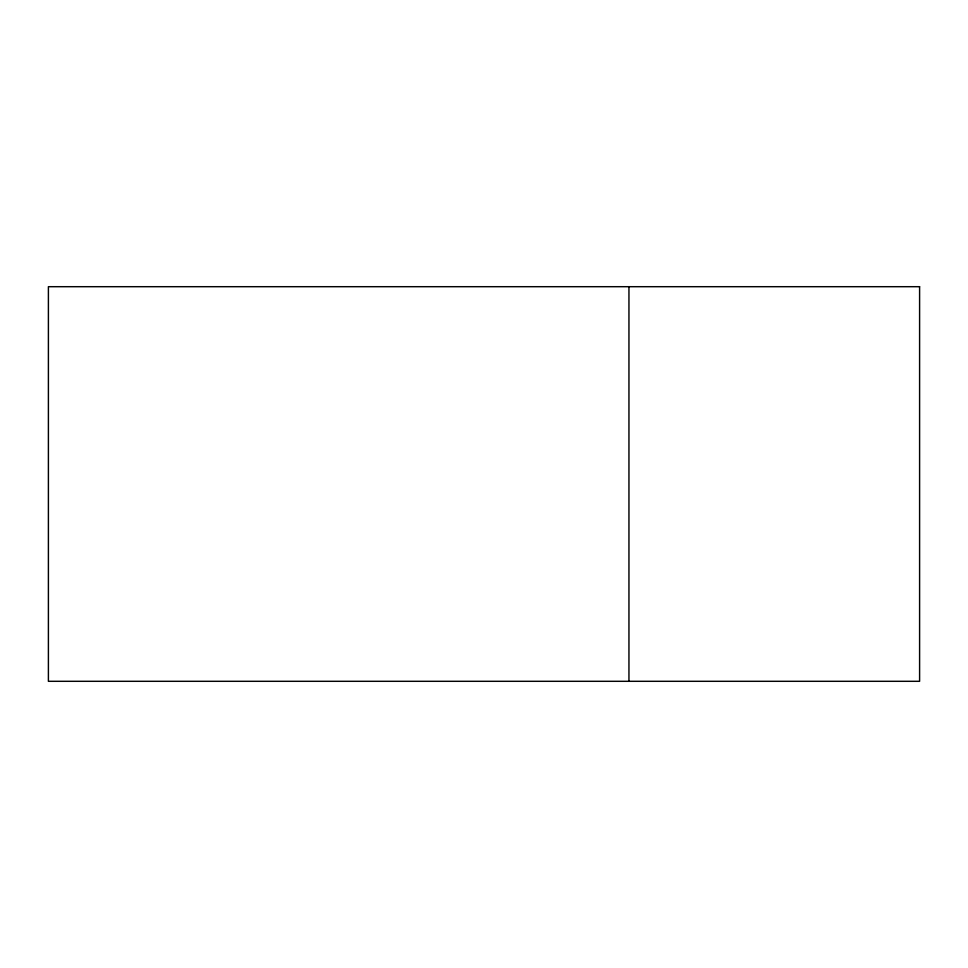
<?xml version="1.0" encoding="UTF-8"?>
<svg xmlns="http://www.w3.org/2000/svg" width="968" height="968" viewBox="0 0 968 968"><rect width="100%" height="100%" fill="white"/><g stroke="black" fill="none" stroke-linecap="round" stroke-linejoin="round"><path stroke-width="1.45" d="M628.946 286.697L628.946 681.303M919.6 286.697L48.4 286.697L48.4 681.303L919.6 681.303L919.6 286.697"/></g></svg>
